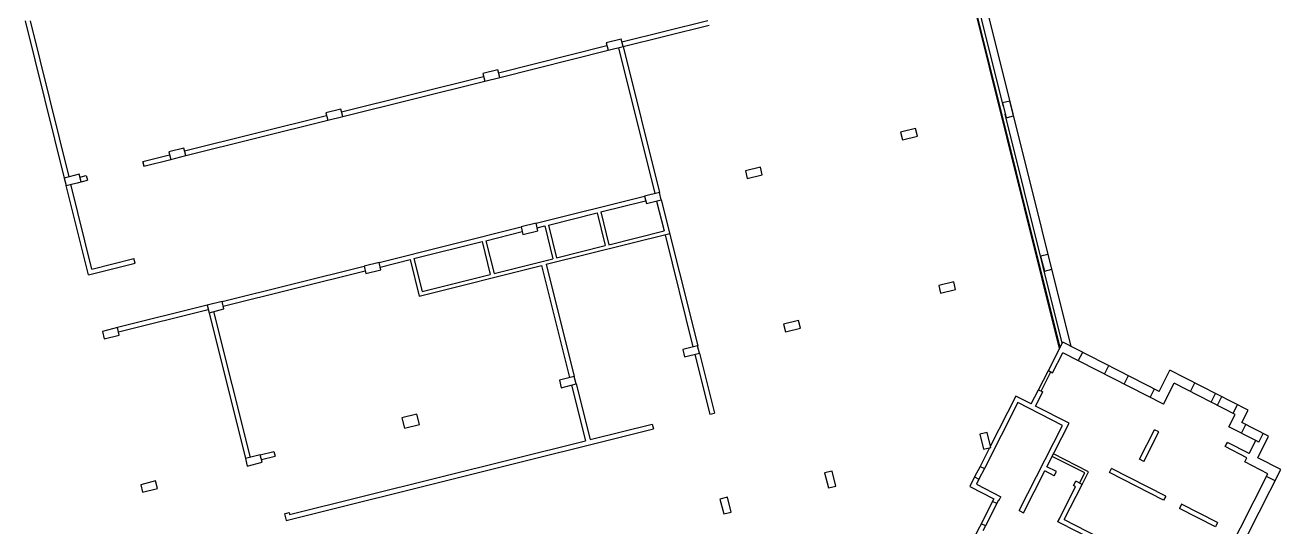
# Model space of a CAD drawing. Header units: metres. Extents: x -681087 to 1033303, y 74272 to 2630761.
# Drawn here: x 252664 to 317858, y 2459925 to 2485962 of the extents above; entities that cross this region are included whole.
import ezdxf

# ---------------------------------------------------------------- set-up
doc = ezdxf.new("R2010")
doc.units = ezdxf.units.M
for name, color, linetype in [('SKELETON_CLEAN', 7, 'Continuous'), ('SKELETON_ISOLATED', 1, 'Continuous'), ('SKELETON_ORIGINAL', 8, 'Continuous')]:
    doc.layers.add(name, color=color, linetype=linetype)

msp = doc.modelspace()

# ---------------------------------------------------------------- linework, layer by layer
at = {"layer": 'SKELETON_CLEAN'}
for p, q in [((252664, 2486179), (254697, 2478028)), ((283708, 2484849), (288172, 2485962)), ((283611, 2485238), (282835, 2485044)), ((283708, 2484849), (283611, 2485238)), ((277304, 2483253), (282932, 2484656)), ((282835, 2485044), (282932, 2484656)), ((282932, 2484656), (283708, 2484849)), ((283708, 2484849), (285595, 2477281)), ((277207, 2483641), (276431, 2483447)), ((276431, 2483447), (276528, 2483059)), ((276528, 2483059), (277304, 2483253)), ((277304, 2483253), (277207, 2483641)), ((269154, 2481221), (276528, 2483059)), ((303788, 2482023), (303400, 2481927)), ((303400, 2481927), (303594, 2481150)), ((303982, 2481247), (303788, 2482023)), ((269057, 2481609), (268281, 2481415)), ((268281, 2481415), (268378, 2481027)), ((269154, 2481221), (269057, 2481609)), ((261003, 2479189), (268378, 2481027)), ((268378, 2481027), (269154, 2481221)), ((303594, 2481150), (303982, 2481247)), ((298888, 2480596), (298112, 2480402)), ((298112, 2480402), (298209, 2480014)), ((298209, 2480014), (298985, 2480207)), ((298985, 2480207), (298888, 2480596)), ((260906, 2479577), (260130, 2479383)), ((260130, 2479383), (260227, 2478995)), ((261003, 2479189), (260906, 2479577)), ((258775, 2478865), (258830, 2478647)), ((258830, 2478647), (260227, 2478995)), ((260227, 2478995), (261003, 2479189)), ((255473, 2478222), (254697, 2478028)), ((254697, 2478028), (254793, 2477640)), ((255570, 2477834), (255473, 2478222)), ((255509, 2478076), (255839, 2478159)), ((255839, 2478159), (255900, 2477916)), ((290835, 2478588), (290059, 2478394)), ((290059, 2478394), (290155, 2478006)), ((290155, 2478006), (290932, 2478199)), ((290932, 2478199), (290835, 2478588)), ((254793, 2477640), (255570, 2477834)), ((255950, 2473002), (254793, 2477640)), ((256132, 2473305), (255036, 2477701)), ((255376, 2477785), (255900, 2477916)), ((279191, 2475684), (284819, 2477088)), ((282551, 2476265), (284879, 2476845)), ((285595, 2477281), (284819, 2477088)), ((284819, 2477088), (284916, 2476700)), ((284916, 2476700), (285692, 2476893)), ((285449, 2476833), (285836, 2475280)), ((285692, 2476893), (285595, 2477281)), ((285692, 2476893), (287581, 2469318)), ((279834, 2475587), (282357, 2476216)), ((282357, 2476216), (282780, 2474518)), ((282551, 2476265), (282974, 2474566)), ((271041, 2473652), (278415, 2475491)), ((279191, 2475684), (278415, 2475491)), ((278415, 2475491), (278512, 2475103)), ((279288, 2475296), (279191, 2475684)), ((279252, 2475442), (279640, 2475539)), ((279640, 2475539), (280063, 2473841)), ((279834, 2475587), (280257, 2473889)), ((276583, 2474777), (278475, 2475248)), ((276583, 2474777), (277007, 2473079)), ((278512, 2475103), (279288, 2475296)), ((279723, 2473550), (286127, 2475147)), ((282974, 2474566), (285836, 2475280)), ((272848, 2473845), (276389, 2474728)), ((276389, 2474728), (276813, 2473030)), ((280257, 2473889), (282780, 2474518)), ((255950, 2473002), (258376, 2473607)), ((256132, 2473305), (258315, 2473850)), ((258376, 2473607), (258315, 2473850)), ((262890, 2471620), (270264, 2473459)), ((271041, 2473652), (270264, 2473459)), ((270264, 2473459), (270361, 2473071)), ((271137, 2473264), (271041, 2473652)), ((271101, 2473410), (272654, 2473797)), ((272654, 2473797), (273125, 2471905)), ((272848, 2473845), (273271, 2472147)), ((273125, 2471905), (279481, 2473489)), ((277007, 2473079), (280063, 2473841)), ((279481, 2473489), (280932, 2467668)), ((279723, 2473550), (281175, 2467728)), ((305772, 2474067), (305384, 2473970)), ((305384, 2473970), (305578, 2473194)), ((305966, 2473291), (305772, 2474067)), ((270361, 2473071), (271137, 2473264)), ((273271, 2472147), (276813, 2473030)), ((305578, 2473194), (305966, 2473291)), ((300872, 2472639), (300096, 2472446)), ((300096, 2472446), (300193, 2472057)), ((300193, 2472057), (300969, 2472251)), ((300969, 2472251), (300872, 2472639)), ((262890, 2471620), (262114, 2471427)), ((262987, 2471232), (262890, 2471620)), ((262114, 2471427), (257457, 2470265)), ((262114, 2471427), (262211, 2471039)), ((262211, 2471039), (262987, 2471232)), ((262211, 2471039), (264098, 2463470)), ((257457, 2470265), (256680, 2470072)), ((257553, 2469877), (257457, 2470265)), ((292819, 2470631), (292042, 2470438)), ((292042, 2470438), (292139, 2470049)), ((292139, 2470049), (292915, 2470243)), ((292915, 2470243), (292819, 2470631)), ((256680, 2470072), (256777, 2469684)), ((256777, 2469684), (257553, 2469877)), ((287579, 2469325), (286803, 2469131)), ((286803, 2469131), (286899, 2468743)), ((286899, 2468743), (287676, 2468937)), ((287433, 2468876), (288207, 2465771)), ((287676, 2468937), (287579, 2469325)), ((287676, 2468937), (288450, 2465832)), ((305786, 2468039), (306535, 2469510)), ((306008, 2467926), (306531, 2468951)), ((311761, 2466286), (306531, 2468951)), ((311542, 2466958), (306535, 2469510)), ((281175, 2467728), (280399, 2467535)), ((281272, 2467340), (281175, 2467728)), ((305277, 2467042), (305786, 2468039)), ((305786, 2468039), (306008, 2467926)), ((311542, 2466958), (312101, 2468054)), ((316164, 2465984), (312101, 2468054)), ((280399, 2467535), (280496, 2467146)), ((280496, 2467146), (281272, 2467340)), ((281029, 2467279), (281749, 2464393)), ((281272, 2467340), (281991, 2464453)), ((304900, 2466302), (305277, 2467042)), ((305123, 2466188), (305500, 2466928)), ((305277, 2467042), (305500, 2466928)), ((311761, 2466286), (312319, 2467382)), ((315491, 2465765), (312319, 2467382)), ((304208, 2466374), (302464, 2462953)), ((304099, 2466711), (302786, 2464135)), ((304900, 2466302), (304099, 2466711)), ((306524, 2465194), (304208, 2466374)), ((273006, 2465769), (272230, 2465575)), ((273139, 2465235), (273006, 2465769)), ((288207, 2465771), (288450, 2465832)), ((306861, 2465303), (305123, 2466188)), ((315160, 2465115), (315491, 2465765)), ((315832, 2465333), (316164, 2465984)), ((266212, 2460261), (285283, 2465016)), ((272230, 2465575), (272363, 2465041)), ((272363, 2465041), (273139, 2465235)), ((281991, 2464453), (285223, 2465259)), ((285223, 2465259), (285283, 2465016)), ((304273, 2460775), (306524, 2465194)), ((305712, 2463049), (306861, 2465303)), ((310518, 2463440), (311295, 2464963)), ((311517, 2464850), (311295, 2464963)), ((316550, 2464407), (315160, 2465115)), ((317222, 2464625), (315832, 2465333)), ((266394, 2460564), (281749, 2464393)), ((302613, 2464828), (302225, 2464732)), ((302225, 2464732), (302419, 2463955)), ((302807, 2464052), (302613, 2464828)), ((310741, 2463326), (311517, 2464850)), ((314973, 2464088), (315087, 2464311)), ((316209, 2463738), (315087, 2464311)), ((316209, 2463738), (316550, 2464407)), ((316715, 2464323), (316550, 2464407)), ((316655, 2463511), (317222, 2464625)), ((316715, 2464323), (316942, 2464768)), ((264874, 2463664), (264098, 2463470)), ((264874, 2463664), (265578, 2463839)), ((264971, 2463276), (264874, 2463664)), ((265578, 2463839), (265638, 2463597)), ((302735, 2464034), (302242, 2463066)), ((302419, 2463955), (302807, 2464052)), ((307875, 2462789), (306053, 2463717)), ((316096, 2463516), (314973, 2464088)), ((264098, 2463470), (264195, 2463082)), ((264195, 2463082), (264971, 2463276)), ((264934, 2463421), (265638, 2463597)), ((302242, 2463066), (301960, 2462514)), ((302242, 2463066), (302464, 2462953)), ((306207, 2462797), (305712, 2463049)), ((307673, 2462723), (305984, 2463584)), ((310741, 2463326), (310518, 2463440)), ((315982, 2463293), (316096, 2463516)), ((317185, 2462680), (315982, 2463293)), ((317858, 2462899), (316655, 2463511)), ((294560, 2462820), (294172, 2462724)), ((294172, 2462724), (294365, 2461947)), ((294753, 2462044), (294560, 2462820)), ((301960, 2462514), (301711, 2462024)), ((301960, 2462514), (302183, 2462400)), ((302183, 2462400), (302047, 2462133)), ((302464, 2462953), (302183, 2462400)), ((304495, 2460661), (305599, 2462826)), ((306093, 2462574), (305599, 2462826)), ((306093, 2462574), (306207, 2462797)), ((307401, 2462189), (307673, 2462723)), ((307534, 2462121), (307875, 2462789)), ((308954, 2462738), (309068, 2462961)), ((311770, 2461303), (308954, 2462738)), ((311883, 2461526), (309068, 2462961)), ((313022, 2453409), (317858, 2462899)), ((314043, 2456514), (317185, 2462680)), ((259440, 2462309), (258664, 2462115)), ((258664, 2462115), (258761, 2461727)), ((258761, 2461727), (259537, 2461921)), ((259537, 2461921), (259440, 2462309)), ((294365, 2461947), (294753, 2462044)), ((301711, 2462024), (302958, 2461388)), ((302047, 2462133), (303321, 2461484)), ((306272, 2460194), (307198, 2462011)), ((306608, 2460303), (307534, 2462121)), ((307091, 2462066), (307204, 2462289)), ((307198, 2462011), (307091, 2462066)), ((307534, 2462121), (307204, 2462289)), ((289126, 2461466), (288738, 2461369)), ((288738, 2461369), (288932, 2460593)), ((289320, 2460689), (289126, 2461466)), ((302958, 2461388), (300915, 2457379)), ((303203, 2461319), (302518, 2459974)), ((303203, 2461319), (303230, 2461306)), ((303230, 2461306), (303321, 2461484)), ((311883, 2461526), (311770, 2461303)), ((312703, 2461109), (312590, 2460886)), ((314574, 2460155), (312703, 2461109)), ((266126, 2460606), (266369, 2460666)), ((266126, 2460606), (266212, 2460261)), ((266369, 2460666), (266394, 2460564)), ((288932, 2460593), (289320, 2460689)), ((304273, 2460775), (304495, 2460661)), ((314461, 2459932), (312590, 2460886)), ((302518, 2459974), (302295, 2460087)), ((302518, 2459974), (302386, 2459716)), ((306272, 2460194), (306363, 2460372)), ((308317, 2459152), (306272, 2460194)), ((306608, 2460303), (314043, 2456514)), ((314574, 2460155), (314461, 2459932))]:
    msp.add_line(p, q, dxfattribs=at)
at = {"layer": 'SKELETON_ISOLATED'}
for p, q in [((306963, 2469292), (297244, 2508269)), ((306381, 2469207), (297920, 2503142)), ((303449, 2481733), (301562, 2489301)), ((252919, 2486191), (254939, 2478089)), ((283648, 2485092), (288111, 2486205)), ((277244, 2483495), (282871, 2484899)), ((283466, 2484789), (285353, 2477221)), ((269093, 2481463), (276468, 2483302)), ((260943, 2479431), (268317, 2481270)), ((306509, 2469459), (303545, 2481344)), ((258769, 2478889), (260167, 2479238)), ((285885, 2475086), (287336, 2469264)), ((262951, 2471378), (270325, 2473216)), ((262174, 2471184), (257517, 2470023)), ((262453, 2471099), (264340, 2463531)), ((307341, 2468537), (307568, 2468983)), ((308696, 2467847), (308923, 2468293)), ((305411, 2466973), (305919, 2467971)), ((309716, 2467328), (309943, 2467773)), ((311070, 2466638), (311297, 2467083)), ((313157, 2466955), (313384, 2467400)), ((314244, 2466401), (314471, 2466846)), ((314565, 2466238), (314792, 2466683)), ((315384, 2465820), (315611, 2466265)), ((315806, 2464786), (316033, 2465231)), ((317562, 2462319), (317117, 2462546)), ((303108, 2461132), (302885, 2461246))]:
    msp.add_line(p, q, dxfattribs=at)
at = {"layer": 'SKELETON_ORIGINAL'}
for p, q in [((306963, 2469292), (297244, 2508269)), ((306370, 2469187), (297905, 2503138)), ((306391, 2469228), (297935, 2503146)), ((303449, 2481733), (301562, 2489301)), ((252664, 2486179), (254697, 2478028)), ((252919, 2486191), (254939, 2478089)), ((283648, 2485092), (288111, 2486205)), ((283708, 2484849), (288172, 2485962)), ((283611, 2485238), (282835, 2485044)), ((283708, 2484849), (283611, 2485238)), ((277244, 2483495), (282871, 2484899)), ((277304, 2483253), (282932, 2484656)), ((282835, 2485044), (282932, 2484656)), ((282932, 2484656), (283708, 2484849)), ((283466, 2484789), (285353, 2477221)), ((283708, 2484849), (285595, 2477281)), ((269093, 2481463), (276468, 2483302)), ((277207, 2483641), (276431, 2483447)), ((276431, 2483447), (276528, 2483059)), ((276528, 2483059), (277304, 2483253)), ((277304, 2483253), (277207, 2483641)), ((269154, 2481221), (276528, 2483059)), ((303788, 2482023), (303400, 2481927)), ((303400, 2481927), (303594, 2481150)), ((303982, 2481247), (303788, 2482023)), ((260943, 2479431), (268317, 2481270)), ((269057, 2481609), (268281, 2481415)), ((268281, 2481415), (268378, 2481027)), ((269154, 2481221), (269057, 2481609)), ((306509, 2469459), (303545, 2481344)), ((261003, 2479189), (268378, 2481027)), ((268378, 2481027), (269154, 2481221)), ((303594, 2481150), (303982, 2481247)), ((298888, 2480596), (298112, 2480402)), ((298112, 2480402), (298209, 2480014)), ((298209, 2480014), (298985, 2480207)), ((298985, 2480207), (298888, 2480596)), ((260906, 2479577), (260130, 2479383)), ((260130, 2479383), (260227, 2478995)), ((261003, 2479189), (260906, 2479577)), ((258769, 2478889), (260167, 2479238)), ((258769, 2478889), (258830, 2478647)), ((258781, 2478841), (258830, 2478647)), ((258830, 2478647), (260227, 2478995)), ((260227, 2478995), (261003, 2479189)), ((255473, 2478222), (254697, 2478028)), ((254697, 2478028), (254793, 2477640)), ((255570, 2477834), (255473, 2478222)), ((255509, 2478076), (255839, 2478159)), ((255839, 2478159), (255900, 2477916)), ((290835, 2478588), (290059, 2478394)), ((290059, 2478394), (290155, 2478006)), ((290155, 2478006), (290932, 2478199)), ((290932, 2478199), (290835, 2478588)), ((254793, 2477640), (255570, 2477834)), ((255950, 2473002), (254793, 2477640)), ((256132, 2473305), (255036, 2477701)), ((255376, 2477785), (255900, 2477916)), ((279191, 2475684), (284819, 2477088)), ((282551, 2476265), (284879, 2476845)), ((285595, 2477281), (284819, 2477088)), ((284819, 2477088), (284916, 2476700)), ((284916, 2476700), (285692, 2476893)), ((285449, 2476833), (285836, 2475280)), ((285692, 2476893), (285595, 2477281)), ((285692, 2476893), (287581, 2469318)), ((279834, 2475587), (282357, 2476216)), ((282357, 2476216), (282780, 2474518)), ((282551, 2476265), (282974, 2474566)), ((271041, 2473652), (278415, 2475491)), ((279191, 2475684), (278415, 2475491)), ((278415, 2475491), (278512, 2475103)), ((279288, 2475296), (279191, 2475684)), ((279252, 2475442), (279640, 2475539)), ((279640, 2475539), (280063, 2473841)), ((279834, 2475587), (280257, 2473889)), ((276583, 2474777), (278475, 2475248)), ((276583, 2474777), (277007, 2473079)), ((278512, 2475103), (279288, 2475296)), ((279723, 2473550), (286127, 2475147)), ((282974, 2474566), (285836, 2475280)), ((285885, 2475086), (287336, 2469264)), ((272848, 2473845), (276389, 2474728)), ((276389, 2474728), (276813, 2473030)), ((280257, 2473889), (282780, 2474518)), ((255950, 2473002), (258376, 2473607)), ((256132, 2473305), (258315, 2473850)), ((258376, 2473607), (258315, 2473850)), ((262890, 2471620), (270264, 2473459)), ((271041, 2473652), (270264, 2473459)), ((270264, 2473459), (270361, 2473071)), ((271137, 2473264), (271041, 2473652)), ((271101, 2473410), (272654, 2473797)), ((272654, 2473797), (273125, 2471905)), ((272848, 2473845), (273271, 2472147)), ((273125, 2471905), (279481, 2473489)), ((277007, 2473079), (280063, 2473841)), ((279481, 2473489), (280932, 2467668)), ((279723, 2473550), (281175, 2467728)), ((305772, 2474067), (305384, 2473970)), ((305384, 2473970), (305578, 2473194)), ((305966, 2473291), (305772, 2474067)), ((262951, 2471378), (270325, 2473216)), ((270361, 2473071), (271137, 2473264)), ((273271, 2472147), (276813, 2473030)), ((305578, 2473194), (305966, 2473291)), ((300872, 2472639), (300096, 2472446)), ((300096, 2472446), (300193, 2472057)), ((300193, 2472057), (300969, 2472251)), ((300969, 2472251), (300872, 2472639)), ((262890, 2471620), (262114, 2471427)), ((262987, 2471232), (262890, 2471620)), ((262114, 2471427), (257457, 2470265)), ((262174, 2471184), (257517, 2470023)), ((262114, 2471427), (262211, 2471039)), ((262211, 2471039), (262987, 2471232)), ((262211, 2471039), (264098, 2463470)), ((262453, 2471099), (264340, 2463531)), ((257457, 2470265), (256680, 2470072)), ((257553, 2469877), (257457, 2470265)), ((292819, 2470631), (292042, 2470438)), ((292042, 2470438), (292139, 2470049)), ((292139, 2470049), (292915, 2470243)), ((292915, 2470243), (292819, 2470631)), ((256680, 2470072), (256777, 2469684)), ((256777, 2469684), (257553, 2469877)), ((287579, 2469325), (286803, 2469131)), ((286803, 2469131), (286899, 2468743)), ((286899, 2468743), (287676, 2468937)), ((287433, 2468876), (288207, 2465771)), ((287676, 2468937), (287579, 2469325)), ((287676, 2468937), (288450, 2465832)), ((305786, 2468039), (306535, 2469510)), ((306008, 2467926), (306531, 2468951)), ((311761, 2466286), (306531, 2468951)), ((311542, 2466958), (306535, 2469510)), ((307341, 2468537), (307568, 2468983)), ((308696, 2467847), (308923, 2468293)), ((281175, 2467728), (280399, 2467535)), ((281272, 2467340), (281175, 2467728)), ((305277, 2467042), (305786, 2468039)), ((305411, 2466973), (305919, 2467971)), ((305786, 2468039), (306008, 2467926)), ((309716, 2467328), (309943, 2467773)), ((311542, 2466958), (312101, 2468054)), ((316164, 2465984), (312101, 2468054)), ((280399, 2467535), (280496, 2467146)), ((280496, 2467146), (281272, 2467340)), ((281029, 2467279), (281749, 2464393)), ((281272, 2467340), (281991, 2464453)), ((304900, 2466302), (305277, 2467042)), ((305123, 2466188), (305500, 2466928)), ((305277, 2467042), (305500, 2466928)), ((311070, 2466638), (311297, 2467083)), ((311761, 2466286), (312319, 2467382)), ((315491, 2465765), (312319, 2467382)), ((313157, 2466955), (313384, 2467400)), ((304208, 2466374), (302464, 2462953)), ((304099, 2466711), (302786, 2464135)), ((304900, 2466302), (304099, 2466711)), ((306524, 2465194), (304208, 2466374)), ((314244, 2466401), (314471, 2466846)), ((314565, 2466238), (314792, 2466683)), ((315384, 2465820), (315611, 2466265)), ((273006, 2465769), (272230, 2465575)), ((273139, 2465235), (273006, 2465769)), ((288207, 2465771), (288450, 2465832)), ((306861, 2465303), (305123, 2466188)), ((315160, 2465115), (315491, 2465765)), ((315832, 2465333), (316164, 2465984)), ((266212, 2460261), (285283, 2465016)), ((272230, 2465575), (272363, 2465041)), ((272363, 2465041), (273139, 2465235)), ((281991, 2464453), (285223, 2465259)), ((285223, 2465259), (285283, 2465016)), ((304273, 2460775), (306524, 2465194)), ((305712, 2463049), (306861, 2465303)), ((310518, 2463440), (311295, 2464963)), ((311517, 2464850), (311295, 2464963)), ((316550, 2464407), (315160, 2465115)), ((315806, 2464786), (316033, 2465231)), ((317222, 2464625), (315832, 2465333)), ((266394, 2460564), (281749, 2464393)), ((302613, 2464828), (302225, 2464732)), ((302225, 2464732), (302419, 2463955)), ((302807, 2464052), (302613, 2464828)), ((310741, 2463326), (311517, 2464850)), ((314973, 2464088), (315087, 2464311)), ((316209, 2463738), (315087, 2464311)), ((316209, 2463738), (316550, 2464407)), ((316715, 2464323), (316550, 2464407)), ((316655, 2463511), (317222, 2464625)), ((316715, 2464323), (316942, 2464768)), ((264874, 2463664), (264098, 2463470)), ((264874, 2463664), (265578, 2463839)), ((264971, 2463276), (264874, 2463664)), ((265578, 2463839), (265638, 2463597)), ((302735, 2464034), (302242, 2463066)), ((302419, 2463955), (302807, 2464052)), ((307875, 2462789), (306053, 2463717)), ((316096, 2463516), (314973, 2464088)), ((264098, 2463470), (264195, 2463082)), ((264195, 2463082), (264971, 2463276)), ((264934, 2463421), (265638, 2463597)), ((302242, 2463066), (301960, 2462514)), ((302242, 2463066), (302464, 2462953)), ((306207, 2462797), (305712, 2463049)), ((307673, 2462723), (305984, 2463584)), ((310741, 2463326), (310518, 2463440)), ((315982, 2463293), (316096, 2463516)), ((317185, 2462680), (315982, 2463293)), ((317858, 2462899), (316655, 2463511)), ((294560, 2462820), (294172, 2462724)), ((294172, 2462724), (294365, 2461947)), ((294753, 2462044), (294560, 2462820)), ((301960, 2462514), (301711, 2462024)), ((301960, 2462514), (302183, 2462400)), ((302183, 2462400), (302047, 2462133)), ((302464, 2462953), (302183, 2462400)), ((304495, 2460661), (305599, 2462826)), ((306093, 2462574), (305599, 2462826)), ((306093, 2462574), (306207, 2462797)), ((307401, 2462189), (307673, 2462723)), ((307534, 2462121), (307875, 2462789)), ((308482, 2444498), (317858, 2462899)), ((308954, 2462738), (309068, 2462961)), ((311770, 2461303), (308954, 2462738)), ((311883, 2461526), (309068, 2462961)), ((314043, 2456514), (317185, 2462680)), ((317562, 2462319), (317117, 2462546)), ((317562, 2462319), (317858, 2462899)), ((259440, 2462309), (258664, 2462115)), ((258664, 2462115), (258761, 2461727)), ((258761, 2461727), (259537, 2461921)), ((259537, 2461921), (259440, 2462309)), ((294365, 2461947), (294753, 2462044)), ((301711, 2462024), (302958, 2461388)), ((302047, 2462133), (303321, 2461484)), ((306272, 2460194), (307198, 2462011)), ((306608, 2460303), (307534, 2462121)), ((307091, 2462066), (307204, 2462289)), ((307198, 2462011), (307091, 2462066)), ((307534, 2462121), (307204, 2462289)), ((289126, 2461466), (288738, 2461369)), ((288738, 2461369), (288932, 2460593)), ((289320, 2460689), (289126, 2461466)), ((302958, 2461388), (300915, 2457379)), ((303203, 2461319), (302518, 2459974)), ((303108, 2461132), (302885, 2461246)), ((303203, 2461319), (303230, 2461306)), ((303230, 2461306), (303321, 2461484)), ((311883, 2461526), (311770, 2461303)), ((312703, 2461109), (312590, 2460886)), ((314574, 2460155), (312703, 2461109)), ((266126, 2460606), (266369, 2460666)), ((266126, 2460606), (266212, 2460261)), ((266369, 2460666), (266394, 2460564)), ((288932, 2460593), (289320, 2460689)), ((304273, 2460775), (304495, 2460661)), ((314461, 2459932), (312590, 2460886)), ((302518, 2459974), (302295, 2460087)), ((302518, 2459974), (302386, 2459716)), ((306272, 2460194), (306363, 2460372)), ((308317, 2459152), (306272, 2460194)), ((306608, 2460303), (314043, 2456514)), ((314574, 2460155), (314461, 2459932))]:
    msp.add_line(p, q, dxfattribs=at)

doc.saveas('drawing.dxf')
